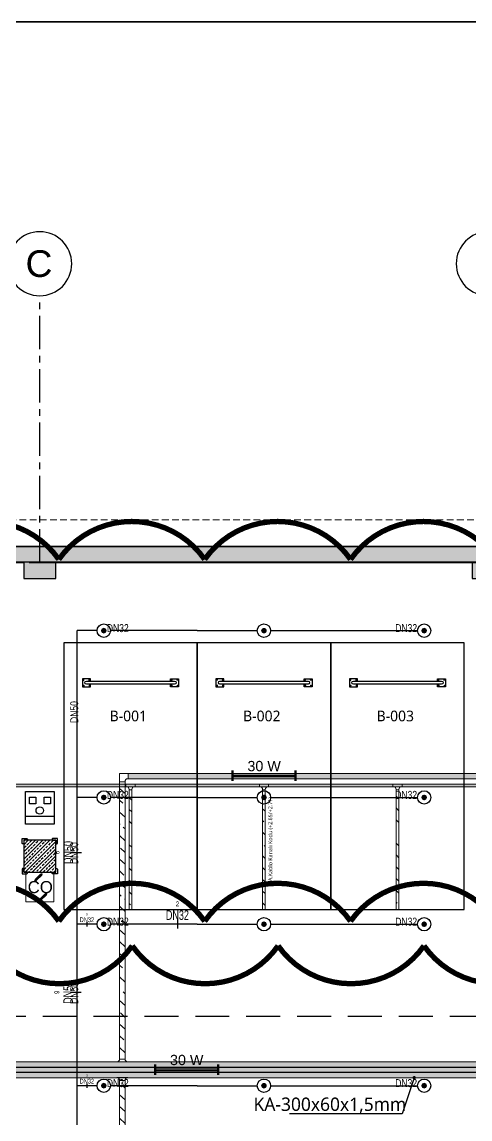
# Model space of a CAD drawing. Header units: millimetres. Extents: x -379292 to 1221486, y 92049 to 447512.
# Drawn here: x -226488 to -218096, y 267694 to 288249 of the extents above; entities that cross this region are included whole.
import ezdxf
from ezdxf import colors
from ezdxf.entities.mleader import LeaderData, LeaderLine
from ezdxf.enums import TextEntityAlignment as Align
from ezdxf.lldxf.tags import DXFTag
from ezdxf.math import Vec2, Vec3

# ---------------------------------------------------------------- set-up
doc = ezdxf.new("R2010")
doc.units = ezdxf.units.MM
doc.linetypes.add('CENTER', pattern=[2, 1.25, -0.25, 0.25, -0.25])
doc.linetypes.add('HIDDEN', pattern=[9.525, 6.35, -3.175])
for name, color, linetype in [('-M-YNGN-BORUID', 7, 'Continuous'), ('-M-YNGN-BORUUZUN', 7, 'Continuous'), ('-M-YNGN-BORUYUK', 7, 'Continuous'), ('-M-YNGN-SPR-YUK', 7, 'Continuous'), ('-M-YNGN-ZON1-CAP-', 7, 'Continuous'), ('-M-YNGN-ZON1-SPR-', 7, 'Continuous'), ('05_AXIS', 211, 'CENTER'), ('05_AXIS NAME', 7, 'Continuous'), ('05_HATCH CONCRETE', 141, 'Continuous'), ('05_HATCH SOLID-2', 253, 'Continuous'), ('05_SYMBOL', 2, 'Continuous'), ('08_LAMP', 4, 'Continuous'), ('08_SOCKET', 4, 'Continuous'), ('202-A-Y-MahalAd', 141, 'Continuous'), ('AIRONN ZONLAMA', 4, 'Continuous'), ('E_CT_ZA', 6, 'Continuous'), ('EYazı', 7, 'Continuous')]:
    doc.layers.add(name, color=color, linetype=linetype)
doc.layers.add('-M-YNGN-SPR-CAPCIZGI', color=188, linetype='Continuous', plot=False)
for name, color, linetype, lineweight in [('-M-YNGN-ZON1', 5, 'SP', 30), ('0-KRCN-SHT YAĞMURSUYUBORUSU-100', 3, 'PISSU_LINE50', 35), ('06_FORMWORK HIDDEN', 252, 'HIDDEN2', 0), ('08_DEDECTOR', 3, 'Continuous', 9), ('E_CT_AYDINLATMA', 3, 'Continuous', 9), ('E_CT_KA', 4, 'Continuous', 9), ('E_CT_KIRMIZI', 1, 'Continuous', 9)]:
    doc.layers.add(name, color=color, linetype=linetype, lineweight=lineweight)
doc.styles.add('CIZGI', font='tahoma.ttf', dxfattribs={"width": 0.8, "oblique": 20})
doc.styles.add('HCAD', font='HCAD.SHX', dxfattribs={"width": 0.8, "height": 0.2})
doc.styles.add('MUF', font='isocpeur.ttf')
doc.styles.add('PIPESIZE', font='hcad.shx', dxfattribs={"width": 0.8})
doc.styles.add('SPR-NOT', font='romans.shx')
doc.styles.get("Standard").update_dxf_attribs({"font": 'segoeuil.ttf'})
doc.styles.add('YAZI-2', font='arial.ttf', dxfattribs={"height": 2})
doc.styles.add('YAZI-3', font='arial.ttf', dxfattribs={"height": 3})
doc.styles.add('YAZI-5', font='arial.ttf', dxfattribs={"height": 5})
tags = doc.linetypes.add('HIDDEN2', pattern=[0.1875, 0.125, -0.0625]).pattern_tags.tags
tags[6:7] = [DXFTag(74, 4), DXFTag(75, 0), DXFTag(340, '0'), DXFTag(46, 0.0), DXFTag(50, 0.0), DXFTag(44, 0.0), DXFTag(45, 0.0)]
tags[4:5] = [DXFTag(74, 4), DXFTag(75, 0), DXFTag(340, '0'), DXFTag(46, 0.0), DXFTag(50, 0.0), DXFTag(44, 0.0), DXFTag(45, 0.0)]
doc.linetypes.add('PISSU_LINE50', pattern='A,50,-10,["C",MUF,S=10,R=0,X=1,Y=-5],0', length=60)
doc.linetypes.add('SP', pattern='A,2,-0.1,["SP",CIZGI,S=0.14,R=0.2,X=0,Y=-0.07],-0.255', length=2.355)
pattern_1 = [(225, (905000, -3e-07), (67.351921, -67.351921), []), (225, (904932.65, -3e-07), (67.351921, -67.351921), [47.625, -23.8125])]

# ---------------------------------------------------------------- blocks, each defined once
blk = doc.blocks.new('AWAKS ADI')
at = {"layer": '05_AXIS NAME', "color": 2}
blk.add_circle((0, 0), 6, dxfattribs=at)
at = {"layer": '05_AXIS NAME', "style": 'YAZI-5'}
blk.add_attdef('AKSADI', text='', height=5, dxfattribs=at).set_placement((0, 0), align=Align.MIDDLE_CENTER)
blk = doc.blocks.new('202_Aks')
at = {"layer": '05_AXIS', "ltscale": 500}
for p, q in [((15200, 0), (15200, 5000)), ((-5000, 0), (142900, 0))]:
    blk.add_line(p, q, dxfattribs=at)
at = {"layer": '05_AXIS NAME'}
ref = blk.add_blockref('AWAKS ADI', (15200, 5600), dxfattribs=dict(at, xscale=-100, yscale=100, zscale=100))
ref.add_attrib('AKSADI', 'C', dxfattribs={"height": 500, "style": 'YAZI-5'}).set_placement((15186, 5602), align=Align.MIDDLE_CENTER)
ref = blk.add_blockref('AWAKS ADI', (23600, 5600), dxfattribs=dict(at, xscale=-100, yscale=100, zscale=100))
ref.add_attrib('AKSADI', 'D', dxfattribs={"height": 500, "style": 'YAZI-5'}).set_placement((23586, 5602), align=Align.MIDDLE_CENTER)
blk = doc.blocks.new('202_Vida')
at = {"color": 0, "linetype": 'ByBlock', "ltscale": 0.2}
for points in [[(1, 0), (-1, 0)], [(0, 1), (0, -1)]]:
    blk.add_lwpolyline(points, dxfattribs=at)
at = {"color": 0, "linetype": 'ByBlock'}
for radius in [0.42, 0.23, 0.155]:
    blk.add_circle((0, 0), radius, dxfattribs=at)
blk = doc.blocks.new('202_Stoper')
at = {"color": 0, "linetype": 'ByBlock'}
for points in [[(-750, -30), (-750, -75), (-900, -75), (-900, 75), (-750, 75), (-750, 30)], [(750, -30), (750, -75), (900, -75), (900, 75), (750, 75), (750, 30)]]:
    blk.add_lwpolyline(points, dxfattribs=at)
blk.add_lwpolyline([(825, -30, 1), (825, 30), (-825, 30, 1), (-825, -30)], format="xyb", close=True, dxfattribs=at)
at = {"color": 0, "linetype": 'ByBlock', "yscale": 10, "zscale": 10, "rotation": 180}
for p, xscale in [((-877, 53), -10), ((-772, 53), 10), ((772, 53), -10), ((877, 53), 10)]:
    blk.add_blockref('202_Vida', p, dxfattribs=dict(at, xscale=xscale))
at = {"color": 0, "linetype": 'ByBlock', "yscale": 10, "zscale": 10}
for p, xscale in [((-877, -52), 10), ((-772, -52), -10), ((772, -52), 10), ((877, -52), -10)]:
    blk.add_blockref('202_Vida', p, dxfattribs=dict(at, xscale=xscale))
blk = doc.blocks.new('202_Mahalblok')
at = {"color": 0, "linetype": 'ByBlock', "flags": 128}
blk.add_lwpolyline([(0, 0), (0, 5000), (2500, 5000), (2500, 0)], close=True, dxfattribs=at)
at = {"color": 252}
blk.add_blockref('202_Stoper', (1250, 750), dxfattribs=at)
at = {"color": 0, "linetype": 'ByBlock', "ltscale": 25}
blk.add_attdef('MAHALNO', text='', height=200, dxfattribs=at).set_placement((1209, 1390), align=Align.BOTTOM_CENTER)
blk = doc.blocks.new('bariyer')
at = {"color": 8, "ltscale": 25}
blk.add_lwpolyline([(0, -70), (15, -70, 0.414214), (30, -55), (30, 30), (-55, 30, 0.414214), (-70, 15), (-70, 0), (0, 0)], format="xyb", close=True, dxfattribs=at)
blk = doc.blocks.new('OtoParkBodrumKatMimari')
at = {"layer": '05_HATCH CONCRETE'}
h = blk.add_hatch(dxfattribs=at)
h.set_pattern_fill('ANSI33', color=8, scale=15, angle=180, style=0)
h.set_pattern_definition(pattern_1)
h.paths.add_polyline_path([(12300, 177300), (12300, 177000), (12900, 177000), (12900, 177300), (19900, 177300), (19900, 177000), (20500, 177000), (20500, 177300), (28300, 177300), (28300, 177000), (28900, 177000), (28900, 177300), (36700, 177300), (36700, 177000), (37300, 177000), (37300, 177300), (45100, 177300), (45100, 177000), (45700, 177000), (45700, 177300), (53500, 177300), (53500, 177000), (54100, 177000), (54100, 177300), (61900, 177300), (61900, 177000), (62500, 177000), (62500, 177300), (70300, 177300), (70300, 177000), (70900, 177000), (70900, 177600), (4700, 177600), (4700, 177000), (5300, 177000), (5300, 177300)])
h = blk.add_hatch(dxfattribs=at)
h.set_pattern_fill('ANSI33', color=8, scale=15, angle=180, style=0)
h.set_pattern_definition(pattern_1)
h.paths.add_polyline_path([(20500, 172100), (19900, 172100), (19900, 171500), (20500, 171500)])
at = {"color": 5}
for points in [[(12900, 177300), (19900, 177300), (19900, 177000), (20500, 177000), (20500, 177300), (28300, 177300), (28300, 177000), (28900, 177000), (28900, 177300), (36700, 177300), (36700, 177000), (37300, 177000), (37300, 177300), (45100, 177300)], [(70900, 177600), (4700, 177600)]]:
    blk.add_lwpolyline(points, dxfattribs=at)
blk.add_lwpolyline([(20500, 172100), (19900, 172100), (19900, 171500), (20500, 171500)], close=True, dxfattribs=at)
at = {"layer": '05_HATCH SOLID-2', "color": 251, "ltscale": 25}
for points in [[(-8600, 187430), (150500, 187430)], [(150500, -8770), (150500, 187430), (4700, 187430), (4700, 177600), (135600, 177600), (135600, 144600), (143200, 144600), (143200, 59700), (90240, -300), (70300, -300), (63119, 5881)]]:
    blk.add_lwpolyline(points, dxfattribs=at)
at = {"layer": '05_SYMBOL', "color": 252, "linetype": 'HIDDEN', "ltscale": 100}
blk.add_lwpolyline([(17400, 168800), (130500, 168800)], dxfattribs=at)
at = {"layer": '06_FORMWORK HIDDEN', "linetype": 'HIDDEN', "ltscale": 20}
blk.add_line((4200, 178100), (136100, 178100), dxfattribs=at)
at = {"layer": '05_AXIS'}
blk.add_blockref('202_Aks', (5000, 177300), dxfattribs=at)
at = {"layer": '05_SYMBOL', "color": 8, "xscale": -1}
blk.add_blockref('bariyer', (19900, 172100), dxfattribs=at)
at = {"layer": '05_SYMBOL', "color": 8}
blk.add_blockref('bariyer', (20500, 172100), dxfattribs=at)
at = {"layer": '05_SYMBOL', "color": 8, "rotation": 180}
blk.add_blockref('bariyer', (19900, 171500), dxfattribs=at)
at = {"layer": '05_SYMBOL', "color": 8, "xscale": -1, "rotation": 180}
blk.add_blockref('bariyer', (20500, 171500), dxfattribs=at)
at = {"layer": '202-A-Y-MahalAd', "color": 8, "ltscale": 25}
ref = blk.add_blockref('202_Mahalblok', (20650, 175800), dxfattribs=dict(at, xscale=-1, rotation=180))
ref.add_attrib('MAHALNO', 'B-001', dxfattribs={"layer": '0', "color": 0, "linetype": 'ByBlock', "ltscale": 25, "height": 200}).set_placement((21859, 174267), align=Align.BOTTOM_CENTER)
ref = blk.add_blockref('202_Mahalblok', (23150, 175800), dxfattribs=dict(at, xscale=-1, rotation=180))
ref.add_attrib('MAHALNO', 'B-002', dxfattribs={"layer": '0', "color": 0, "linetype": 'ByBlock', "ltscale": 25, "height": 200}).set_placement((24359, 174267), align=Align.BOTTOM_CENTER)
ref = blk.add_blockref('202_Mahalblok', (25650, 175800), dxfattribs=dict(at, xscale=-1, rotation=180))
ref.add_attrib('MAHALNO', 'B-003', dxfattribs={"layer": '0', "color": 0, "linetype": 'ByBlock', "ltscale": 25, "height": 200}).set_placement((26859, 174267), align=Align.BOTTOM_CENTER)
blk = doc.blocks.new('SP-C-UP-12')
at = {"ltscale": 10}
blk.add_line((0, 0), (0, 0), dxfattribs=at)
at = {"color": 1, "linetype": 'Continuous'}
blk.add_circle((0, 0), 12.5, dxfattribs=at)
at = {"ltscale": 10}
for points in [[(-5.4, 0), (-3.8, 3.8), (-3.8, -3.8), (0, 5.4)], [(-3.8, -3.8), (0, 5.4), (0, -5.4), (3.8, 3.8)], [(0, -5.4), (3.8, 3.8), (3.8, -3.8), (5.4, 0)]]:
    blk.add_solid(points, dxfattribs=at)
at = {"layer": '-M-YNGN-SPR-YUK', "style": 'SPR-NOT', "width": 0.5, "flags": 9}
for tag, p in [('YUK', (0, 17.8)), ('CAP', (0, 14.4)), ('TIP', (0.2, 10.8))]:
    blk.add_attdef(tag, text='', height=2.5, dxfattribs=at).set_placement(p, align=Align.MIDDLE_CENTER)
blk = doc.blocks.new('SPRKL100')
at = {"layer": '-M-YNGN-SPR-CAPCIZGI'}
blk.add_line((0, 0.43), (0, -0.43), dxfattribs=at)
at = {"layer": '-M-YNGN-BORUID', "color": 0, "style": 'HCAD', "width": 0.8, "flags": 1}
blk.add_attdef('DIC', text='', height=0.4, dxfattribs=at).set_placement((0, -1.69), align=Align.CENTER)
at = {"layer": '-M-YNGN-BORUUZUN', "color": 0, "style": 'HCAD', "width": 0.7}
blk.add_attdef('BOY', text='', height=0.8, dxfattribs=at).set_placement((0, -1.08), align=Align.CENTER)
at = {"layer": '-M-YNGN-BORUYUK', "color": 6, "style": 'PIPESIZE', "width": 0.8}
blk.add_attdef('YUK', text='', height=0.5, dxfattribs=at).set_placement((0, 1.87), align=Align.CENTER)
at = {"color": 0, "style": 'PIPESIZE', "width": 0.7}
blk.add_attdef('CAP', text='', height=1, dxfattribs=at).set_placement((0, 0.45), align=Align.CENTER)
blk = doc.blocks.new('A$C69E769C9')
at = {"layer": '-M-YNGN-ZON1', "linetype": 'SP', "ltscale": 500}
for p, q in [((1127.3, 0), (1127.3, 2880.3)), ((1164.8, 2880.3), (1127.3, 2880.3)), ((1352.3, 2880.3), (1189.8, 2880.3)), ((1352.3, 2880.3), (1464.8, 2880.3)), ((1489.8, 2880.3), (1764.8, 2880.3)), ((1164.8, 2567.8), (1127.3, 2567.8)), ((1352.3, 2567.8), (1189.8, 2567.8)), ((1352.3, 2567.8), (1464.8, 2567.8)), ((1489.8, 2567.8), (1764.8, 2567.8)), ((1164.8, 2330.3), (1127.3, 2330.3)), ((1352.3, 2330.3), (1189.8, 2330.3)), ((1352.3, 2330.3), (1464.8, 2330.3)), ((1489.8, 2330.3), (1764.8, 2330.3)), ((1164.8, 2027.8), (1127.3, 2027.8)), ((1352.3, 2027.8), (1189.8, 2027.8)), ((1352.3, 2027.8), (1464.8, 2027.8)), ((1489.8, 2027.8), (1764.8, 2027.8))]:
    blk.add_line(p, q, dxfattribs=at)
at = {"layer": '-M-YNGN-ZON1-CAP-'}
ref = blk.add_blockref('SPRKL100', (1127.9, 2464.6), dxfattribs=dict(at, xscale=18.00000000000009, yscale=18.00000000000009, zscale=18.00000000000009, rotation=90))
ref.add_attrib('YUK', '6', dxfattribs={"layer": '-M-YNGN-BORUYUK', "color": 6, "height": 9, "rotation": 90, "style": 'PIPESIZE', "width": 0.8}).set_placement((1094.3, 2464.6), align=Align.CENTER)
ref.add_attrib('CAP', 'DN50', dxfattribs={"layer": '0', "color": 0, "height": 18, "rotation": 90, "style": 'PIPESIZE', "width": 0.7}).set_placement((1119.8, 2464.6), align=Align.CENTER)
ref = blk.add_blockref('SPRKL100', (1315.2, 2330.3), dxfattribs=dict(at, xscale=18, yscale=18, zscale=18))
ref.add_attrib('YUK', '2', dxfattribs={"layer": '-M-YNGN-BORUYUK', "color": 6, "height": 9, "style": 'PIPESIZE', "width": 0.8}).set_placement((1315.2, 2363.9), align=Align.CENTER)
ref.add_attrib('CAP', 'DN32', dxfattribs={"layer": '0', "color": 0, "height": 18, "style": 'PIPESIZE', "width": 0.7}).set_placement((1315.2, 2338.4), align=Align.CENTER)
ref = blk.add_blockref('SPRKL100', (1145.6, 2330.1), dxfattribs=dict(at, xscale=9, yscale=9, zscale=9))
ref.add_attrib('YUK', '3', dxfattribs={"layer": '-M-YNGN-BORUYUK', "color": 6, "height": 4.5, "style": 'PIPESIZE', "width": 0.8}).set_placement((1145.6, 2346.9), align=Align.CENTER)
ref.add_attrib('CAP', 'DN32', dxfattribs={"layer": '0', "color": 0, "height": 9, "style": 'PIPESIZE', "width": 0.7}).set_placement((1145.6, 2334.2), align=Align.CENTER)
ref = blk.add_blockref('SPRKL100', (1127.5, 2202.7), dxfattribs=dict(at, xscale=18.00000000000009, yscale=18.00000000000009, zscale=18.00000000000009, rotation=90))
ref.add_attrib('YUK', '9', dxfattribs={"layer": '-M-YNGN-BORUYUK', "color": 6, "height": 9, "rotation": 90, "style": 'PIPESIZE', "width": 0.8}).set_placement((1093.9, 2202.7), align=Align.CENTER)
ref.add_attrib('CAP', 'DN50', dxfattribs={"layer": '0', "color": 0, "height": 18, "rotation": 90, "style": 'PIPESIZE', "width": 0.7}).set_placement((1119.4, 2202.7), align=Align.CENTER)
ref = blk.add_blockref('SPRKL100', (1145.6, 2027.6), dxfattribs=dict(at, xscale=9, yscale=9, zscale=9))
ref.add_attrib('YUK', '3', dxfattribs={"layer": '-M-YNGN-BORUYUK', "color": 6, "height": 4.5, "style": 'PIPESIZE', "width": 0.8}).set_placement((1145.6, 2044.4), align=Align.CENTER)
ref.add_attrib('CAP', 'DN32', dxfattribs={"layer": '0', "color": 0, "height": 9, "style": 'PIPESIZE', "width": 0.7}).set_placement((1145.6, 2031.7), align=Align.CENTER)
at = {"layer": '-M-YNGN-ZON1-SPR-', "linetype": 'Continuous'}
for p in [(1177.3, 2880.3), (1477.3, 2880.3), (1777.3, 2880.3), (1177.3, 2567.8), (1477.3, 2567.8), (1777.3, 2567.8), (1177.3, 2330.3), (1477.3, 2330.3), (1777.3, 2330.3), (1177.3, 2027.8), (1477.3, 2027.8), (1777.3, 2027.8)]:
    blk.add_blockref('SP-C-UP-12', p, dxfattribs=at)
at = {"layer": '-M-YNGN-ZON1-CAP-', "ltscale": 20, "style": 'PIPESIZE', "width": 0.8}
for p in [(1203.5, 2885.1), (1743.6, 2885.1), (1203.5, 2572.6), (1743.6, 2572.6), (1203.5, 2335.1), (1743.6, 2335.1), (1203.5, 2032.6), (1743.6, 2032.6)]:
    blk.add_text('DN32', height=15, dxfattribs=at).set_placement(p, align=Align.MIDDLE_CENTER)
for p in [(1121.9, 2727.8), (1121.9, 2463.4), (1121.9, 2201.4)]:
    blk.add_text('DN50', height=15, rotation=90, dxfattribs=at).set_placement(p, align=Align.MIDDLE_CENTER)
blk = doc.blocks.new('*U578')
h = blk.add_hatch()
h.set_pattern_fill('ANSI33', color=0, scale=50, angle=1, style=0)
h.paths.add_polyline_path([(-49090, 100), (-47, 100), (-47, 0), (-49090, 0)])
at = {"color": 0}
blk.add_lwpolyline([(-49090, 100), (-47, 100), (-47, 0), (-49090, 0)], close=True, dxfattribs=at)
at = {"ltscale": 25, "flags": 1}
for tag, p in [('YUKSEKLIK', (-229, -149)), ('KALINLIK', (-229, -213))]:
    blk.add_attdef(tag, p, '', height=50, dxfattribs=at)
blk = doc.blocks.new('*U580')
h = blk.add_hatch()
h.set_pattern_fill('ANSI33', color=0, scale=50, angle=1, style=0)
h.paths.add_polyline_path([(-7931, 100), (-242, 100), (-242, 0), (-7931, 0)])
at = {"color": 0}
blk.add_lwpolyline([(-7931, 100), (-242, 100), (-242, 0), (-7931, 0)], close=True, dxfattribs=at)
at = {"ltscale": 25, "flags": 1}
for tag, p in [('YUKSEKLIK', (-229, -149)), ('KALINLIK', (-229, -213))]:
    blk.add_attdef(tag, p, '', height=50, dxfattribs=at)
blk = doc.blocks.new('*U581')
h = blk.add_hatch()
h.set_pattern_fill('ANSI33', color=0, scale=50, angle=1, style=0)
h.paths.add_polyline_path([(-5272, 100), (-80, 100), (-80, 0), (-5272, 0)])
at = {"color": 0}
blk.add_lwpolyline([(-5272, 100), (-80, 100), (-80, 0), (-5272, 0)], close=True, dxfattribs=at)
at = {"ltscale": 25, "flags": 1}
for tag, p in [('YUKSEKLIK', (-229, -149)), ('KALINLIK', (-229, -213))]:
    blk.add_attdef(tag, p, '', height=50, dxfattribs=at)
blk = doc.blocks.new('*U140')
at = {"color": 0}
for p, q in [((0, 264), (-264, 264)), ((-160, 264), (-160, 164)), ((0, 0), (0, 264)), ((-264, 164), (-150, 164)), ((-100, 0), (-100, 114)), ((0, 104), (-100, 104))]:
    blk.add_line(p, q, dxfattribs=at)
blk.add_arc((-150, 114), 50, 0, 90, dxfattribs=at)
blk = doc.blocks.new('*U655')
h = blk.add_hatch()
h.set_pattern_fill('ANSI33', color=0, scale=50, angle=1, style=0)
h.paths.add_polyline_path([(-115024, 100), (-249, 100), (-249, 0), (-115024, 0)])
at = {"color": 0}
blk.add_lwpolyline([(-115024, 100), (-249, 100), (-249, 0), (-115024, 0)], close=True, dxfattribs=at)
at = {"ltscale": 25, "flags": 1}
for tag, p in [('YUKSEKLIK', (-229, -149)), ('KALINLIK', (-229, -213))]:
    blk.add_attdef(tag, p, '', height=50, dxfattribs=at)
blk = doc.blocks.new('*U722')
h = blk.add_hatch()
h.set_pattern_fill('ANSI33', color=0, scale=50, angle=1, style=0)
h.paths.add_polyline_path([(-115264, 300), (-889, 300), (-889, 0), (-115264, 0)])
at = {"color": 0}
blk.add_lwpolyline([(-115264, 300), (-889, 300), (-889, 0), (-115264, 0)], close=True, dxfattribs=at)
at = {"ltscale": 25, "flags": 1}
for tag, p in [('YUKSEKLIK', (-229, -149)), ('KALINLIK', (-229, -213))]:
    blk.add_attdef(tag, p, '', height=50, dxfattribs=at)
blk = doc.blocks.new('*U747')
h = blk.add_hatch()
h.set_pattern_fill('ANSI33', color=0, scale=50, angle=1, style=0)
h.paths.add_polyline_path([(-53141, 50), (111, 50), (111, 0), (-53141, 0)])
at = {"color": 0}
blk.add_lwpolyline([(-53141, 50), (111, 50), (111, 0), (-53141, 0)], close=True, dxfattribs=at)
at = {"ltscale": 25, "flags": 1}
for tag, p in [('YUKSEKLIK', (-229, -149)), ('KALINLIK', (-229, -213))]:
    blk.add_attdef(tag, p, '', height=50, dxfattribs=at)
blk = doc.blocks.new('*U467')
at = {"color": 0}
for p, q in [((-164, 164), (-50, 164)), ((-50, 164), (-50, 167)), ((-50, 167), (150, 167)), ((0, 0), (0, 114)), ((100, 114), (0, 114)), ((100, 0), (100, 114)), ((150, 167), (150, 164)), ((264, 164), (150, 164))]:
    blk.add_line(p, q, dxfattribs=at)
for centre, start, end in [((-50, 114), 0, 90), ((150, 114), 90, 180)]:
    blk.add_arc(centre, 50, start, end, dxfattribs=at)
blk = doc.blocks.new('*U468')
at = {"color": 0}
for p, q in [((-164, 164), (-50, 164)), ((-50, 164), (-50, 167)), ((-50, 167), (150, 167)), ((0, 0), (0, 114)), ((100, 114), (0, 114)), ((100, 0), (100, 114)), ((150, 167), (150, 164)), ((264, 164), (150, 164))]:
    blk.add_line(p, q, dxfattribs=at)
for centre, start, end in [((-50, 114), 0, 90), ((150, 114), 90, 180)]:
    blk.add_arc(centre, 50, start, end, dxfattribs=at)
blk = doc.blocks.new('_DOT')
at = {"color": 0, "linetype": 'ByBlock'}
blk.add_line((-0.5, 0), (-1, 0), dxfattribs=at)
at = {"color": 0, "linetype": 'ByBlock', "const_width": 0.5}
blk.add_lwpolyline([(-0.25, 0, 1), (0.25, 0, 1)], format="xyb", close=True, dxfattribs=at)
blk = doc.blocks.new('*U545')
h = blk.add_hatch()
h.set_pattern_fill('ANSI33', color=0, scale=50, angle=1, style=0)
h.paths.add_polyline_path([(-2601, 50), (-361, 50), (-361, 0), (-2601, 0)])
at = {"color": 0}
blk.add_lwpolyline([(-2601, 50), (-361, 50), (-361, 0), (-2601, 0)], close=True, dxfattribs=at)
at = {"ltscale": 25, "flags": 1}
for tag, p in [('YUKSEKLIK', (-229, -149)), ('KALINLIK', (-229, -213))]:
    blk.add_attdef(tag, p, '', height=50, dxfattribs=at)
blk = doc.blocks.new('*U127')
at = {"color": 0}
for p, q in [((214, 214), (-164, 214)), ((-60, 214), (-60, 164)), ((0, 214), (214, 214)), ((110, 214), (110, 164)), ((-164, 164), (-50, 164)), ((0, 0), (0, 114)), ((0, 104), (50, 104)), ((50, 0), (50, 114)), ((214, 164), (100, 164))]:
    blk.add_line(p, q, dxfattribs=at)
for centre, start, end in [((-50, 114), 0, 90), ((100, 114), 90, 180)]:
    blk.add_arc(centre, 50, start, end, dxfattribs=at)
blk = doc.blocks.new('*U546')
h = blk.add_hatch()
h.set_pattern_fill('ANSI33', color=0, scale=50, angle=1, style=0)
h.paths.add_polyline_path([(-2601, 50), (-361, 50), (-361, 0), (-2601, 0)])
at = {"color": 0}
blk.add_lwpolyline([(-2601, 50), (-361, 50), (-361, 0), (-2601, 0)], close=True, dxfattribs=at)
at = {"ltscale": 25, "flags": 1}
for tag, p in [('YUKSEKLIK', (-229, -149)), ('KALINLIK', (-229, -213))]:
    blk.add_attdef(tag, p, '', height=50, dxfattribs=at)
blk = doc.blocks.new('*U547')
h = blk.add_hatch()
h.set_pattern_fill('ANSI33', color=0, scale=50, angle=1, style=0)
h.paths.add_polyline_path([(-2601, 50), (-361, 50), (-361, 0), (-2601, 0)])
at = {"color": 0}
blk.add_lwpolyline([(-2601, 50), (-361, 50), (-361, 0), (-2601, 0)], close=True, dxfattribs=at)
at = {"ltscale": 25, "flags": 1}
for tag, p in [('YUKSEKLIK', (-229, -149)), ('KALINLIK', (-229, -213))]:
    blk.add_attdef(tag, p, '', height=50, dxfattribs=at)
blk = doc.blocks.new('40 W SIVA ÜSTÜ ETANJ LED 50')
at = {"layer": '08_LAMP'}
for p, q in [((-625, -100), (-625, 100)), ((-605, -100), (-605, 100)), ((-605, 15), (605, 15)), ((605, -100), (605, 100)), ((625, -100), (625, 100)), ((-605, -15), (605, -15))]:
    blk.add_line(p, q, dxfattribs=at)
at = {"layer": '08_LAMP', "color": 2, "style": 'YAZI-2'}
blk.add_text('30 W', height=200, dxfattribs=at).set_placement((0, 90), align=Align.CENTER)
blk = doc.blocks.new('40 W SIVA ÜSTÜ ETANJ LED 50--')
at = {"layer": '08_LAMP'}
for p, q in [((-625, -100), (-625, 100)), ((-605, -100), (-605, 100)), ((-605, 15), (605, 15)), ((605, -100), (605, 100)), ((625, -100), (625, 100)), ((-605, -15), (605, -15))]:
    blk.add_line(p, q, dxfattribs=at)
at = {"layer": '08_LAMP', "color": 2, "style": 'YAZI-2'}
blk.add_text('30 W', height=200, dxfattribs=at).set_placement((0, 90), align=Align.CENTER)
blk = doc.blocks.new('PRIZKOM 50')
at = {"layer": '08_SOCKET', "color": 3}
for p, q in [((-191, 0), (-191, 439)), ((-191, 439), (191, 439)), ((-191, 335), (191, 335)), ((191, 439), (191, 0)), ((-145, 76), (-145, 165)), ((-145, 165), (-61, 165)), ((-61, 165), (-61, 76)), ((54, 165), (139, 165)), ((54, 76), (54, 165)), ((139, 165), (139, 76)), ((191, 0), (-191, 0)), ((-61, 76), (-145, 76)), ((139, 76), (54, 76))]:
    blk.add_line(p, q, dxfattribs=at)
blk.add_circle((-1, 256), 50.5, dxfattribs=at)
blk = doc.blocks.new('CO 250')
at = {"layer": '08_DEDECTOR'}
for p, q in [((17, 243), (-84, 142)), ((45, 251), (-74, 132)), ((37, 223), (-64, 122)), ((45, 250), (45, 243)), ((114, -136), (-5, -255)), ((104, -126), (3, -227)), ((124, -146), (23, -247)), ((-5, -247), (-5, -255)), ((-5, -255), (3, -255))]:
    blk.add_line(p, q, dxfattribs=at)
at = {"layer": '08_DEDECTOR', "ltscale": 25}
blk.add_lwpolyline([(-262, 278), (-262, -278), (262, -278), (262, 278)], close=True, dxfattribs=at)
at = {"layer": '08_DEDECTOR'}
for centre, radius, start, end in [((37, 223), 27.7, 72.9688, 135), ((17, 243), 27.7, 315, 0), ((-55, 112), 41.6, 135, 180), ((-55, 112), 27.7, 135, 180), ((-55, 112), 13.9, 135, 180), ((95, -116), 13.9, 315, 350.4112), ((95, -116), 27.7, 315, 355.2224), ((95, -116), 41.6, 315, 356.817), ((23, -247), 27.7, 135, 180), ((3, -227), 27.7, 270, 315)]:
    blk.add_arc(centre, radius, start, end, dxfattribs=at)
at = {"layer": '08_DEDECTOR', "color": 3, "style": 'YAZI-3'}
blk.add_text('CO', height=225, dxfattribs=at).set_placement((-226, -113))

msp = doc.modelspace()

# ---------------------------------------------------------------- block references
at = {"color": 8}
msp.add_blockref('OtoParkBodrumKatMimari', (-246354.8, 100818.8), dxfattribs=at)

# ---------------------------------------------------------------- next in the draw order: linework, layer by layer
at = {"color": 30, "const_width": 100}
for points in [[(-228529.4, 278178.7, -0.5205671), (-225797.5, 278178.7, -0.5205671), (-223065.6, 278178.7, -0.5205671), (-220333.7, 278178.7, -0.5205671), (-217601.9, 278178.7, -0.5205671), (-214870, 278178.7, -0.5205671), (-212138.1, 278178.7, -0.5205671), (-209406.2, 278178.7, -0.5205671), (-206674.3, 278178.7, -0.5205671), (-203942.4, 278178.7, -0.5205671), (-201210.5, 278178.7, -0.5205671), (-198478.6, 278178.7, -0.5205671), (-195746.7, 278178.7, -0.5205671), (-193014.8, 278178.7, -0.5205671), (-190282.9, 278178.7, -0.5205671), (-187551, 278178.7, -0.5205671), (-184819.1, 278178.7, -0.5205671), (-182087.3, 278178.7, -0.5205671), (-179355.4, 278178.7, -0.5205671), (-176623.5, 278178.7, -0.5205671), (-173891.6, 278178.7, -0.5205671)], [(-228529.4, 271399.6, -0.5205671), (-225797.5, 271399.6, -0.5205671), (-223065.6, 271399.6, -0.5205671), (-220333.7, 271399.6, -0.5205671), (-217601.9, 271399.6, -0.5205671), (-214870, 271399.6, -0.5205671), (-212138.1, 271399.6, -0.5205671), (-209406.2, 271399.6, -0.5205671), (-206674.3, 271399.6, -0.5205671), (-203942.4, 271399.6, -0.5205671), (-201210.5, 271399.6, -0.5205671), (-198478.6, 271399.6, -0.5205671), (-195746.7, 271399.6, -0.5205671), (-193014.8, 271399.6, -0.5205671), (-190282.9, 271399.6, -0.5205671), (-187551, 271399.6, -0.5205671), (-184819.1, 271399.6, -0.5205671), (-182087.3, 271399.6, -0.5205671), (-179355.4, 271399.6, -0.5205671), (-176623.5, 271399.6, -0.5205671), (-173891.6, 271399.6, -0.5205671)], [(-172516.4, 270940.5, -0.5205671), (-175248.3, 270940.5, -0.5205671), (-177980.2, 270940.5, -0.5205671), (-180712.1, 270940.5, -0.5205671), (-183444, 270940.5, -0.5205671), (-186175.8, 270940.5, -0.5205671), (-188907.7, 270940.5, -0.5205671), (-191639.6, 270940.5, -0.5205671), (-194371.5, 270940.5, -0.5205671), (-197103.4, 270940.5, -0.5205671), (-199835.3, 270940.5, -0.5205671), (-202567.2, 270940.5, -0.5205671), (-205299.1, 270940.5, -0.5205671), (-208031, 270940.5, -0.5205671), (-210762.9, 270940.5, -0.5205671), (-213494.8, 270940.5, -0.5205671), (-216226.7, 270940.5, -0.5205671), (-218958.6, 270940.5, -0.5205671), (-221690.4, 270940.5, -0.5205671), (-224422.3, 270940.5, -0.5205671), (-227154.2, 270940.5, -0.5205671)]]:
    msp.add_lwpolyline(points, format="xyb", dxfattribs=at)
at = {"layer": 'AIRONN ZONLAMA', "ltscale": 25}
msp.add_lwpolyline([(-241554.6, 208884.6), (-241554.6, 224084.6), (-241054.6, 224084.6), (-241054.6, 224634.6), (-233604.7, 224634.6), (-233504.6, 228784.6), (-241554.6, 228784.6), (-241454.6, 238134.6), (-233804.6, 238134.6), (-233804.6, 240334.6), (-233504.6, 240334.6), (-233454.6, 240334.6), (-233454.6, 240934.6), (-233804.6, 240934.6), (-233804.6, 244834.6), (-233454.6, 244834.6), (-233454.6, 248884.6), (-241554.6, 248884.6), (-241454.6, 277834.6), (-241054.6, 277834.6), (-241054.6, 278134.6), (-166954.6, 278134.6), (-166904.6, 217634.6)], dxfattribs=at)

# ---------------------------------------------------------------- next in the draw order: block references
at = {"layer": '-M-YNGN-ZON1', "ltscale": 25, "xscale": 10, "yscale": 10, "zscale": 10}
msp.add_blockref('A$C69E769C9', (-236728.2, 248041), dxfattribs=at)
at = {"layer": '08_DEDECTOR'}
msp.add_blockref('CO 250', (-226154.8, 272040.3), dxfattribs=at)
at = {"layer": '08_LAMP', "xscale": 0.96, "yscale": 0.96, "zscale": 0.96}
for name, p in [('40 W SIVA ÜSTÜ ETANJ LED 50', (-221952.1, 274125.1)), ('40 W SIVA ÜSTÜ ETANJ LED 50--', (-223402.1, 268618.2))]:
    msp.add_blockref(name, p, dxfattribs=at)
at = {"layer": '08_SOCKET', "xscale": 1.4, "yscale": 1.4, "zscale": 1.4, "rotation": 180}
msp.add_blockref('PRIZKOM 50', (-226154.8, 273832.7), dxfattribs=at)
at = {"layer": 'E_CT_AYDINLATMA', "color": 2, "xscale": -1}
msp.add_blockref('*U140', (-224657.8, 273905.8), dxfattribs=at)
at = {"layer": 'E_CT_AYDINLATMA'}
for name, p, rotation in [('*U581', (-224657.8, 268738), 270), ('*U578', (-224544.9, 274169.8), 180), ('*U580', (-224657.8, 260486.9), 270)]:
    msp.add_blockref(name, p, dxfattribs=dict(at, rotation=rotation))
at = {"layer": 'E_CT_AYDINLATMA', "color": 2, "rotation": 180}
msp.add_blockref('*U467', (-224557.8, 268932.2), dxfattribs=at)
at = {"layer": 'E_CT_AYDINLATMA', "color": 2}
msp.add_blockref('*U468', (-224657.8, 268304.2), dxfattribs=at)
at = {"layer": 'E_CT_KA', "rotation": 180}
msp.add_blockref('*U722', (-230494.1, 268768.8), dxfattribs=at)
at = {"layer": 'E_CT_KIRMIZI', "color": 1}
for name, p, rotation in [('*U747', (-229694.1, 273969.8), 180), ('*U545', (-224429.8, 274220.1), 89.99999999999999), ('*U546', (-221929.8, 274220.1), 89.99999999999999), ('*U547', (-219429.8, 274220.1), 89.99999999999999)]:
    msp.add_blockref(name, p, dxfattribs=dict(at, rotation=rotation))
at = {"layer": 'E_CT_KIRMIZI', "color": 2}
for p in [(-224479.8, 273754.9), (-221979.8, 273754.9), (-219479.8, 273754.9)]:
    msp.add_blockref('*U127', p, dxfattribs=at)
at = {"layer": 'E_CT_ZA', "color": 112, "rotation": 180}
msp.add_blockref('*U655', (-230054.1, 268668.8), dxfattribs=at)

# ---------------------------------------------------------------- next in the draw order: texts
at = {"layer": '0-KRCN-SHT YAĞMURSUYUBORUSU-100'}
msp.add_text('Z.A.Kablo Kanalı Kodu (+2.65/+2.71)', height=75, rotation=90, dxfattribs=at).set_placement((-221800.4, 272068.8))

# ---------------------------------------------------------------- next in the draw order: leaders
at = {"layer": 'EYazı', "color": 7}
ml = msp.add_multileader_mtext('Standard', dxfattribs=at)
ml.set_content('KA-300x60x1,5mm', color=7)
ml.set_leader_properties(color=1)
ml.set_arrow_properties(name='DOT')
ml.build(insert=Vec2(0, 0))
ml.multileader.update_dxf_attribs({"text_left_attachment_type": 6, "text_right_attachment_type": 6, "dogleg_length": 50, "arrow_head_size": 62.5})
ctx = ml.context
ctx.base_point, ctx.char_height, ctx.arrow_head_size, ctx.landing_gap_size, ctx.plane_origin = Vec3(-222175.3, 267789.9), 250, 62.5, 25, Vec3(-219982, 267478.2)
ctx.left_attachment, ctx.right_attachment = 6, 6
notes = []
notes.append((ctx, [(0, (1, 1, 0), (-219367.5, 267789.9), (-1, 0), 62.5, [(0, [(-219140.9, 268468.8)], 0, [])])]))
ctx.mtext.insert, ctx.mtext.width, ctx.mtext.defined_height, ctx.mtext.line_spacing_style, ctx.mtext.flow_direction = Vec3(-222150.3, 268096.6), 2000, 439.9, 2, 5
for ctx, leaders in notes:
    for number, flags, end, landing, length, lines in leaders:
        leader = LeaderData()
        leader.index, (leader.has_last_leader_line, leader.has_dogleg_vector, leader.attachment_direction) = number, flags
        leader.last_leader_point, leader.dogleg_vector, leader.dogleg_length = Vec3(end), Vec3(landing), length
        for number, points, colour, breaks in lines:
            line = LeaderLine()
            line.index, line.vertices, line.color, line.breaks = number, Vec3.list(points), colors.encode_raw_color(colour), breaks
            leader.lines.append(line)
        ctx.leaders.append(leader)

doc.saveas('drawing.dxf')
